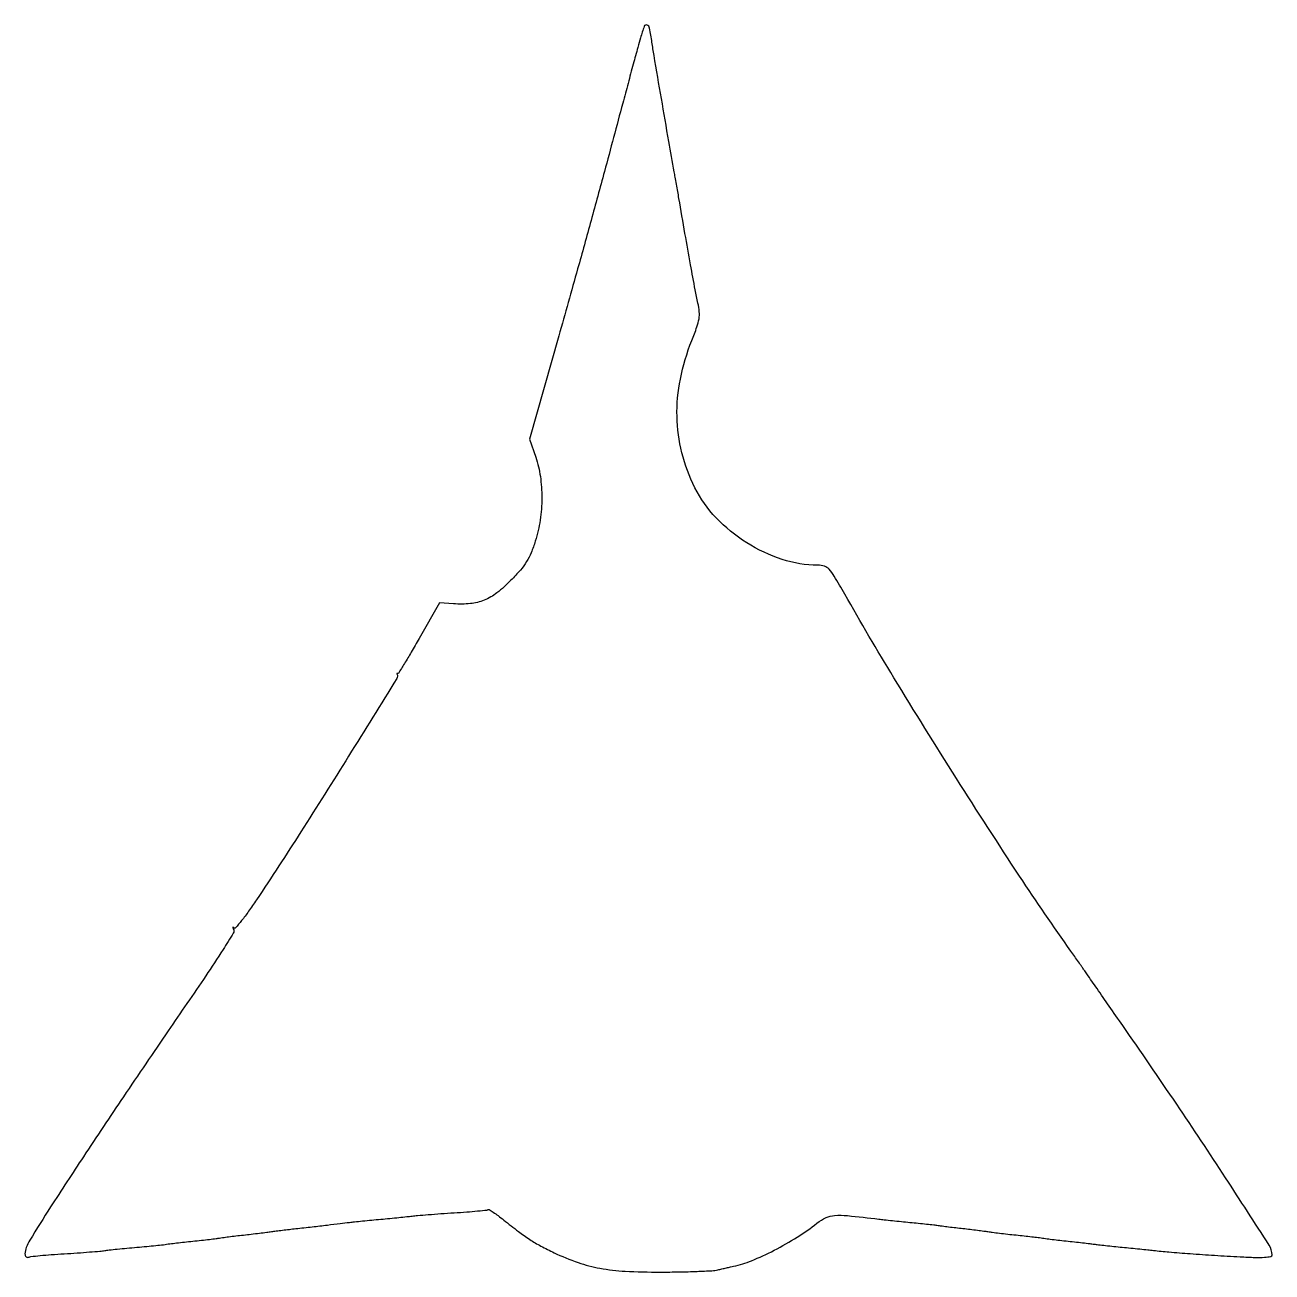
# Model space of a CAD drawing. Extents: x 1 to 400, y 1 to 400.
import ezdxf

# ---------------------------------------------------------------- set-up
doc = ezdxf.new("R2010")
doc.units = 0

msp = doc.modelspace()

# ---------------------------------------------------------------- linework, layer by layer
msp.add_lwpolyline([(197.689427, 395.913805, 0.002719), (196.839695, 392.879182, 0.000565), (195.381631, 387.53718, 0.000593), (193.703174, 381.331188, 0.00056), (192.006507, 375, -0.000513), (186.136486, 353.087564, -0.001358), (181.879918, 337.432671, -0.001374), (177.565975, 321.902446, -0.000536), (171.521271, 300.459345), (162.169063, 267.41869), (164.140087, 261.580311, -0.046222), (165.610285, 255.390695, -0.036498), (166.077315, 248.519344, -0.035629), (165.537852, 241.465252, -0.038215), (164.003152, 234.727227, -0.021934), (162.661978, 230.98584, -0.041794), (161.21115, 228.14097, -0.038882), (159.235781, 225.447933, -0.016496), (156.202786, 222.15001, -0.033485), (151.697623, 218.140215, -0.068204), (147.604014, 215.773787, -0.072811), (143.20521, 214.685276, -0.043146), (137.790827, 214.625825), (133.290706, 214.96514), (126.782421, 203.512169, -0.003169), (124.259021, 199.136403, -0.005282), (122.072243, 195.488251, -0.00112), (120.130894, 192.341616, -0.403298), (119.887068, 192.279599, 0.045495), (119.749188, 192.342283, 0.223187), (119.666317, 192.333683, 0.315259), (119.638439, 192.270821, 0.071264), (119.679117, 192.154216, -0.264049), (119.62387, 190.714947, -0.000345), (104.201313, 165.860666, -0.003167), (88.887954, 141.564906, -0.004269), (74.704559, 119.786732, -0.008477), (72.176455, 116.113182, -0.01435), (69.920858, 113.136259, -0.00812), (67.996286, 110.820215, -0.421452), (67.469609, 110.786732, 0.028792), (67.192958, 111.008928, 0.424964), (67.082602, 110.988324, 0.260296), (67.071752, 110.840462, 0.019812), (67.261864, 110.471393, -0.270327), (67.245011, 109.149911, -0.006878), (63.979248, 103.877211, -0.007038), (58.417662, 95.432216, -0.000941), (46.412342, 77.821073, 0.00173), (32.086832, 56.734897, 0.002323), (19.261344, 37.523406, 0.002484), (8.72504, 21.407533, 0.00847), (2.097287, 10.768237, 0.041621), (0.952495, 8.440027, 0.080759), (0.516217, 6.419196, 0.228958), (0.92329, 5.45287, 0.323805), (1.819098, 5.366932, -0.107885), (2.361571, 5.544129, -0.001957), (5.401405, 5.839517, -0.004761), (8.962582, 6.137327, -0.003149), (13.058025, 6.414653, 0.002082), (17.279525, 6.69146, 0.002531), (21.231961, 6.987266, 0.002132), (24.5543, 7.26709, 0.017618), (26.058025, 7.453783, -0.012118), (27.466054, 7.644343, -0.002171), (30.101688, 7.924623, -0.002343), (33.193024, 8.225164, -0.002115), (36.394528, 8.507626, 0.001893), (39.535061, 8.783305, 0.002381), (42.441646, 9.063507, 0.0019), (44.877685, 9.31942, 0.018863), (45.894528, 9.469141, -0.015024), (46.878986, 9.62182, -0.001872), (49.027559, 9.881052, -0.002205), (51.582225, 10.168163, -0.001825), (54.305672, 10.452028, 0.001954), (57.035588, 10.737278, 0.002323), (59.609887, 11.028551, 0.002013), (61.779038, 11.293056, 0.014972), (62.805672, 11.453797, -0.012849), (63.803387, 11.614352, -0.002049), (65.764791, 11.870301, -0.002268), (68.078619, 12.151947, -0.001985), (70.5, 12.425807, 0.001526), (73.017152, 12.708162, 0.00138), (75.61875, 13.015312, 0.001381), (77.94755, 13.303303, 0.004406), (79.5, 13.513558, -0.003616), (80.979641, 13.716335, -0.001435), (83.014063, 13.974233, -0.00142), (85.211668, 14.240075, -0.001783), (87.25, 14.473408, 0.000589), (92.550476, 15.067351, 0.000767), (97.402147, 15.624336, 0.000841), (101.53071, 16.111763, 0.002188), (104.5, 16.480576, -0.005485), (106.105638, 16.669269, -0.001451), (108.675, 16.935139, -0.001472), (111.600001, 17.220538, -0.001513), (114.5, 17.48603, 0.001546), (117.399999, 17.751712, 0.001504), (120.325, 18.037686, 0.001482), (122.894351, 18.304388, 0.005603), (124.5, 18.494089, -0.010912), (126.26084, 18.683191, -0.001755), (129.703125, 18.964879, -0.001939), (133.760027, 19.266704, -0.001701), (138, 19.551122, 0.003015), (142.053029, 19.833701, 0.00474), (145.530598, 20.130425, 0.00141), (148.537697, 20.424302, 0.163995), (148.891399, 20.584524, -0.340561), (149.193183, 20.61296, -0.00728), (150.521601, 19.748123, -0.013638), (152.09637, 18.626419, -0.008381), (153.891399, 17.224732, 0.007851), (158.57862, 13.556615, 0.018115), (162.239454, 10.986535, 0.020596), (165.775848, 8.892182, 0.013561), (170, 6.765665, 0.025965), (177.695604, 3.626245, 0.038742), (184.719643, 1.772895, 0.03258), (192.786767, 0.837818, 0.012742), (204, 0.559932, 0.004168), (210.155061, 0.615593, 0.005315), (215.828125, 0.774535, 0.004188), (220.573794, 0.99782, 0.043824), (222.5, 1.275127, -0.001458), (223.795004, 1.575146, -0.001132), (225.20625, 1.894401, -0.001144), (226.524059, 2.186221, -0.002764), (227.5, 2.394349, 0.047314), (233.260309, 4.1708, 0.02075), (240.509295, 7.541, 0.020432), (247.902311, 11.749883, 0.027185), (254.226879, 16.196262, -0.056335), (257.117188, 17.986523, -0.094126), (259.876847, 18.70387, -0.042388), (264.007415, 18.629047, -0.004078), (274, 17.515352, 0.002978), (275.782892, 17.31267, 0.001007), (278.38125, 17.03824, 0.001001), (281.254789, 16.746411, 0.00115), (284, 16.479541, -0.001762), (286.671875, 16.216496, -0.001796), (289.325, 15.936219, -0.001742), (291.628872, 15.676338, -0.007454), (293, 15.496075, 0.004876), (294.320758, 15.3155, 0.001378), (296.38125, 15.059998, 0.001389), (298.710942, 14.784197, 0.001467), (301, 14.526454, -0.002303), (303.289058, 14.264833, -0.002178), (305.61875, 13.977394, -0.002163), (307.679, 13.705021, -0.00762), (309, 13.504011, 0.009749), (310.371421, 13.301297, 0.002287), (312.675, 13.01727, 0.002356), (315.328125, 12.715124, 0.002313), (318, 12.436091, -0.00178), (320.598699, 12.167502, -0.002164), (323.03125, 11.896675, -0.001821), (325.075773, 11.652533, -0.015083), (326, 11.510339, 0.013792), (326.924105, 11.365721, 0.001664), (328.96875, 11.1102, 0.001978), (331.4013, 10.824179, 0.001627), (334, 10.537597, -0.001154), (336.671875, 10.245499, -0.001177), (339.325, 9.942923, -0.001142), (341.629088, 9.669322, -0.004896), (343, 9.489718, 0.006644), (344.371043, 9.314967, 0.001551), (346.675, 9.059608, 0.001599), (349.328125, 8.78246, 0.001569), (352, 8.520459, -0.000914), (354.745211, 8.254895, -0.000796), (357.61875, 7.96699, -0.000801), (360.217148, 7.698267, -0.00237), (362, 7.502453, 0.007229), (366.973369, 7.005081, 0.002895), (373.793254, 6.462241, 0.002709), (381.596162, 5.929083, 0.002379), (389.75, 5.455246, 0.005966), (394.5738, 5.255634, 0.021902), (397.628882, 5.299547, 0.029369), (399.559159, 5.526212, 0.363665), (400, 6.052163, 0.14408), (399.079156, 9.181422, 0.001202), (385.121347, 30.729826, 0.004382), (369.448281, 54.343996, 0.003512), (352.173602, 79.5, -0.000165), (347.809027, 85.765536, -0.000233), (343.926341, 91.348748, -0.000132), (340.650979, 96.06598, -0.003306), (339.760086, 97.368078, 0.003383), (339.084567, 98.355066, 0.000927), (338.006692, 99.901161, 0.000937), (336.778357, 101.649142, 0.000978), (335.560569, 103.368078, -0.009064), (319.139172, 127.360548, -0.004346), (298.893151, 158.712909, -0.004351), (278.888555, 190.906657, -0.007787), (263.098616, 217.75, 0.00527), (259.769429, 223.475485, 0.053351), (258.117788, 225.676205, 0.125887), (256.582036, 226.660399, 0.080036), (254.474069, 227, -0.079709), (243.114744, 228.822467, -0.061191), (231.729828, 234.187745, -0.060779), (221.904874, 242.19854, -0.075942), (215.134897, 251.807681, -0.053431), (210.97096, 263.026029, -0.056898), (209.394451, 274.634928, -0.055107), (210.461552, 286.620081, -0.045154), (214.130453, 298.953018, 0.00965), (215.775334, 303.321723, 0.044974), (216.442965, 305.926478, 0.063399), (216.520016, 308.165764, 0.032249), (216.079614, 310.953018, -0.008978), (215.210854, 315.168727, -0.001517), (213.720449, 323.256153, -0.001568), (211.947842, 333.219426, -0.001085), (210.002556, 344.5, 0.000639), (209.630283, 346.670345, 0.000479), (209.214998, 349.059375, 0.000484), (208.819741, 351.307519, 0.00111), (208.516611, 353, -0.00158), (206.779102, 362.753956, -0.000586), (204.393681, 376.489589, -0.000332), (202.030504, 390.246978, -0.006493), (201.359571, 394.5, 0.011416), (200.5989, 399.031556, 0.259062), (199.780746, 400.010588, 0.419843), (198.885338, 399.602868, 0.017517)], format="xyb", close=True)

doc.saveas('drawing.dxf')
